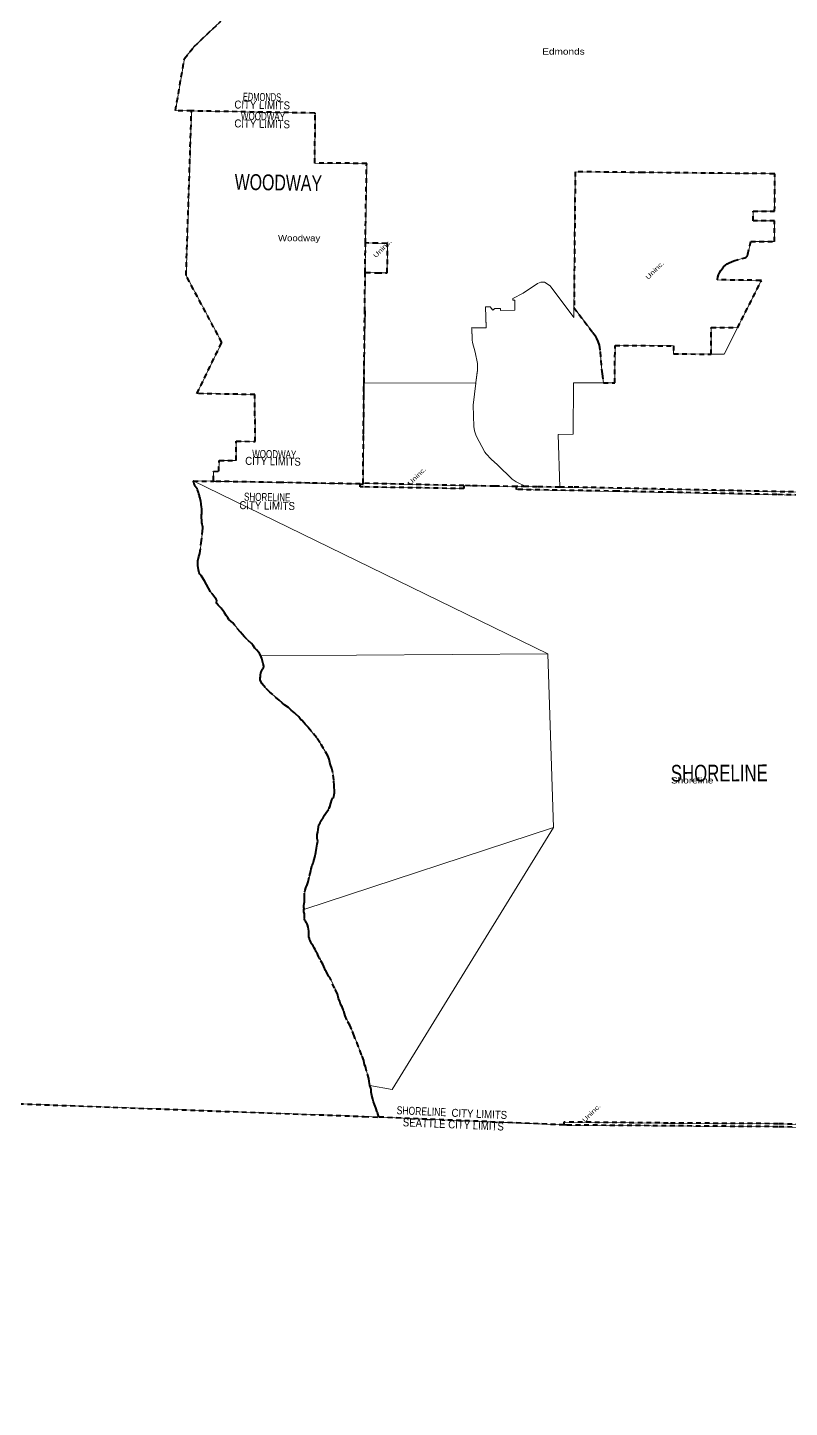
# Model space of a CAD drawing. Header units: feet. Extents: x -903180 to 1023491, y -707744 to 564635.
# Drawn here: x -349023 to -329847, y 81383 to 116093 of the extents above; entities that cross this region are included whole.
import ezdxf

# ---------------------------------------------------------------- set-up
doc = ezdxf.new("R2010")
doc.units = ezdxf.units.FT
doc.header["$LTSCALE"] = 80
doc.linetypes.add('SHORT_DASHED', pattern=[2.7, 1.5, -1.2])
doc.layers.add('13', color=7, linetype='SHORT_DASHED', lineweight=40)
doc.layers.add('58', color=7, linetype='Continuous', lineweight=13)
for name, color, linetype in [('14', 7, 'Continuous'), ('15', 7, 'Continuous'), ('36', 7, 'Continuous')]:
    doc.layers.add(name, color=color, linetype=linetype)

msp = doc.modelspace()

# ---------------------------------------------------------------- linework, layer by layer
at = {"layer": '13'}
for p, q in [((-344803.6, 104554.84), (-344808.77, 104563.32)), ((-343079.41, 100030.72), (-343081.87, 100051.24)), ((-342056.62, 94166.13), (-342055.21, 94183.59)), ((-335523.68, 88488.8), (-340185.3, 88685.6))]:
    msp.add_line(p, q, dxfattribs=at)
for points in [[(-344897.19, 113997.09), (-345301.95, 114004.21), (-345075.33, 115314.57), (-344828.23, 115619.19), (-344160.04, 116254.52)], [(-344343.24, 104679.81), (-344343.22, 104700.24), (-344342.96, 104928.2), (-344211.89, 104936.12), (-344198.66, 105205.69), (-343774.39, 105205.96), (-343771.3, 105688.52), (-343296.02, 105681.75), (-343301.83, 106861.68), (-344760.5, 106885.44), (-344136.82, 108174.1), (-345033.78, 109859.52), (-344898.2, 113966.59), (-344897.19, 113997.09)], [(-340519.38, 110675.58), (-340521.63, 110675.62), (-340488.12, 112675.61), (-341795.37, 112686.41), (-341781.17, 113922.46), (-341780.94, 113942.34), (-341808.02, 113942.81), (-344869.12, 113996.6), (-344897.19, 113997.09)], [(-340526.85, 109931.43), (-340519.58, 110655.63), (-340519.38, 110675.58)], [(-340526.85, 109931.43), (-340508.64, 109931.07), (-340228.29, 109925.49), (-339969.62, 109925.98), (-339962.6, 110643.69), (-339962.41, 110663.65), (-339983.94, 110664.2), (-340218.83, 110670.16), (-340519.38, 110675.58)], [(-340580.06, 104630.08), (-340567.68, 105862.98), (-340536.68, 108952.54), (-340526.85, 109931.43)], [(-344808.77, 104563.32), (-344809.75, 104565.02), (-344812.02, 104569.51), (-344815.3, 104576.38), (-344817.1, 104580.4), (-344823.07, 104596.93), (-344827.12, 104610.05), (-344831.16, 104624.36), (-344833.7, 104633.43), (-344836.48, 104644.19), (-344841.55, 104661.76), (-344848.96, 104680.64), (-344852.95, 104688.82), (-344343.24, 104679.81)], [(-343081.87, 100051.24), (-343084.87, 100069.29), (-343089.52, 100090.35), (-343107.84, 100157.91), (-343126.97, 100226.29), (-343141.19, 100266.77), (-343151.85, 100293.31), (-343183.01, 100346.37), (-343202.69, 100372.63), (-343264.08, 100441.92), (-343304.63, 100485.74), (-343345.18, 100547.41), (-343387.35, 100596.1), (-343504.12, 100704.83), (-343560.89, 100766.5), (-343622.52, 100834.66), (-343667.93, 100886.59), (-343857.7, 101117.04), (-343906.35, 101160.86), (-343956.63, 101204.68), (-343984.2, 101246.87), (-344021.51, 101300.43), (-344062.86, 101372.65), (-344087.19, 101400.24), (-344150.45, 101486.25), (-344184.5, 101525.2), (-344225.05, 101567.4), (-344257.49, 101604.72), (-344265.6, 101632.31), (-344262.36, 101682.62), (-344276.95, 101713.45), (-344311.01, 101758.9), (-344418.87, 101897.66), (-344472.39, 101995.03), (-344519.43, 102087.53), (-344572.95, 102180.04), (-344624.85, 102267.67), (-344658.1, 102312.31), (-344685.67, 102343.14), (-344706.76, 102373.98), (-344724.02, 102453.29), (-344737.58, 102565.48), (-344735.95, 102680.7), (-344713.25, 102784.57), (-344689.73, 102860.03), (-344650.8, 103127.81), (-344616.74, 103431.28), (-344610.94, 103491.08), (-344612.86, 103527.13), (-344613.75, 103533.72), (-344615.07, 103542.56), (-344618.02, 103557.46), (-344630.34, 103610.36), (-344635.22, 103634.51), (-344636.58, 103642.46), (-344637.71, 103650.25), (-344639.7, 103667.15), (-344640.26, 103683.41), (-344640.4, 103696.86), (-344643.41, 103769.48), (-344642.85, 103774.25), (-344643.06, 103786.08), (-344644.95, 103813.19), (-344643.97, 103838.68), (-344640.89, 103865.02), (-344636.69, 103891.07), (-344633.9, 103906.76), (-344633.62, 103916.84), (-344638.81, 103991.21), (-344643.85, 104035.76), (-344651.75, 104094.73), (-344655.32, 104119.31), (-344662.15, 104171.31), (-344677.59, 104243.39), (-344681.16, 104257.96), (-344692.6, 104299.23), (-344698.08, 104319.6), (-344704.08, 104342.72), (-344708.91, 104362.7), (-344718.58, 104397.21), (-344742.78, 104465.6), (-344756.33, 104495), (-344758.6, 104499.78), (-344762.56, 104507.27), (-344768.57, 104518), (-344770.29, 104520.36), (-344772.11, 104522.66), (-344774.12, 104525.18), (-344775.68, 104526.68), (-344781.79, 104533.91), (-344792.21, 104544.36), (-344793.9, 104545.71), (-344798.6, 104549.39), (-344801.1, 104551.86), (-344803.6, 104554.84)], [(-340653.58, 104612.73), (-341921.67, 104635.9), (-342650.18, 104649.04), (-344323.24, 104678.8), (-344343.24, 104679.6), (-344343.24, 104679.81)], [(-338039.12, 104571.72), (-338039.12, 104494.97), (-340580.56, 104537.27), (-340654.63, 104538.6), (-340653.58, 104612.73)], [(-340653.58, 104612.73), (-340580.25, 104611.39), (-340580.06, 104630.08)], [(-337271.38, 104557.98), (-337881.5, 104568.1), (-338039.12, 104571.72), (-340580.06, 104630.08)], [(-328215.75, 104377.44), (-328235.75, 104377.96), (-335296.86, 104532.87), (-335624.99, 104532.89), (-336192.6, 104541.34), (-336481.34, 104547.7), (-336680.52, 104548.17), (-336716.07, 104548.76), (-337271.38, 104557.98)], [(-320919.55, 101548.63), (-320914.19, 103410.49), (-320914.19, 104193.29), (-322145.23, 104224.7), (-323386.65, 104254.16), (-324822.52, 104297.38), (-324852.22, 104297.85), (-324852.22, 104267.9), (-324852.22, 104228.86), (-324881.25, 104230.32), (-328292.31, 104304.42), (-330165.25, 104345.31), (-332817.76, 104403.01), (-334184.45, 104430.81), (-336717.2, 104472.96), (-336716.07, 104548.76)], [(-342055.21, 94183.59), (-342054.59, 94198.78), (-342048.27, 94350.22), (-342046.79, 94364.03), (-342039.54, 94398.39), (-342020.66, 94456.9), (-342003, 94491.64), (-341993.86, 94507.49), (-341978.63, 94554.41), (-341962.8, 94607.44), (-341925.34, 94757.67), (-341895.5, 94884.44), (-341882.5, 94934.65), (-341867.45, 94993.38), (-341860.3, 95019.36), (-341854.66, 95034.04), (-341843.75, 95055.12), (-341835.09, 95073.57), (-341825.68, 95104.82), (-341794.27, 95222.47), (-341767.18, 95345.97), (-341746.86, 95449.12), (-341734.82, 95550.02), (-341721.27, 95625.32), (-341731.81, 95696.1), (-341734.82, 95744.3), (-341730.3, 95798.51), (-341719.02, 95853.48), (-341705.47, 95916.73), (-341699.45, 95976.97), (-341691.92, 96038.72), (-341660.32, 96086.91), (-341654.3, 96118.53), (-341630.22, 96144.13), (-341619.68, 96174.25), (-341608.37, 96180.99), (-341600.11, 96187.6), (-341592.12, 96199.18), (-341550.52, 96278.85), (-341518.84, 96329.29), (-341437.02, 96446.72), (-341416.36, 96491.11), (-341388.81, 96578.77), (-341361.26, 96668.63), (-341339.22, 96713.84), (-341329.85, 96718.25), (-341318.28, 96741.95), (-341305.89, 96800.67), (-341300.93, 96840.91), (-341297.63, 96879.5), (-341298.18, 96912.03), (-341303.96, 96975.71), (-341307.82, 97024.77), (-341316.64, 97169.78), (-341338.68, 97350.61), (-341362.92, 97452.06), (-341402.59, 97544.68), (-341415.82, 97604.22), (-341435.65, 97688.02), (-341464.3, 97769.62), (-341663.76, 98108.13), (-341751.92, 98236.04), (-341884.15, 98394.82), (-341963.49, 98498.47), (-342039.53, 98567.94), (-342113.08, 98662.18), (-342127.68, 98673.47), (-342143.11, 98682.62), (-342196.01, 98753.19), (-342278.22, 98830.95), (-342304, 98859.04), (-342392.16, 98925.2), (-342451.67, 98989.15), (-342550.85, 99044.28), (-342616.96, 99103.83), (-342689.69, 99172.19), (-342926.62, 99376.18), (-343043.43, 99488.65), (-343118.36, 99587.89), (-343160.24, 99660.67), (-343169.06, 99688.54), (-343168.52, 99733.39), (-343163.6, 99764.58), (-343157.58, 99805.61), (-343150.34, 99857.99), (-343144.87, 99880.42), (-343135.58, 99903.12), (-343120.27, 99935.12), (-343114.53, 99943.05), (-343107.42, 99949.34), (-343099.5, 99961.11), (-343089.11, 99978.61), (-343085.55, 99992.02), (-343079.68, 100012.94), (-343079.41, 100030.72)], [(-340185.3, 88685.6), (-340222.23, 88812.41), (-340258.16, 88921.26), (-340292.16, 89000.95), (-340316.44, 89070.92), (-340336.84, 89134.09), (-340360.14, 89229.33), (-340371.8, 89316.8), (-340377.63, 89375.11), (-340387.34, 89415.93), (-340410.65, 89480.07), (-340424.25, 89577.26), (-340437.84, 89653.06), (-340488.34, 89841.6), (-340519.43, 89958.22), (-340546.62, 89997.1), (-340562.16, 90105.95), (-340616.55, 90253.67), (-340802.07, 90728.91), (-340866.17, 90896.07), (-340906.96, 90979.65), (-340985.63, 91128.35), (-341028.37, 91237.19), (-341069.16, 91363.54), (-341102.19, 91460.72), (-341146.86, 91530.7), (-341164.35, 91596.78), (-341193.48, 91666.76), (-341225.53, 91784.35), (-341297.41, 91930.13), (-341390.65, 92147.83), (-341419.18, 92194.03), (-341445.54, 92233.25), (-341456.23, 92258.21), (-341508.97, 92345.2), (-341521.8, 92369.45), (-341563.13, 92474.27), (-341582.02, 92514.56), (-341661.12, 92646.48), (-341662.54, 92663.59), (-341681.07, 92677.85), (-341695.68, 92712.44), (-341714.21, 92770.2), (-341724.19, 92794.45), (-341738.44, 92813.7), (-341762.67, 92846.5), (-341766.94, 92872.17), (-341780.48, 92897.84), (-341806.14, 92941.34), (-341838.56, 92991.62), (-341871.65, 93036.45), (-341875.62, 93042.83), (-341880.16, 93050.91), (-341887.12, 93066.09), (-341894.03, 93087.03), (-341908.4, 93132.09), (-341924.28, 93158.79), (-341930.46, 93175.43), (-341940.51, 93217.59), (-341945.55, 93267.15), (-341946.8, 93312.5), (-341947.43, 93340.85), (-341943.66, 93360.38), (-341952.47, 93417.07), (-341961.91, 93466.21), (-341980.8, 93521.64), (-341997.8, 93560.07), (-342008.53, 93581.09), (-342026.79, 93622.12), (-342031.6, 93627.25), (-342038.65, 93631.09), (-342045.69, 93641.99), (-342053.06, 93658.98), (-342057.23, 93669.56), (-342057.55, 93685.59), (-342054.66, 93692.32), (-342051.46, 93698.09), (-342051.14, 93732.39), (-342052.27, 93765.25), (-342056.12, 93796.02), (-342070.06, 93852.61), (-342071.98, 93867.36), (-342071.66, 93879.54), (-342065.9, 93906.14), (-342063.97, 93920.57), (-342064.29, 93933.07), (-342069.26, 93956.96), (-342069.58, 93970.74), (-342067.98, 93991.26), (-342058.05, 94064.67), (-342055.65, 94080.22), (-342054.37, 94097.53), (-342054.69, 94114.52), (-342055.98, 94146.9), (-342056.62, 94166.13)], [(-354986.13, 85896.5), (-354982.62, 85916.53), (-354882.9, 86485.56), (-354686.03, 87327.45), (-354511.28, 87832.97), (-354320.44, 88272.01), (-353938.79, 88950.68), (-353775.45, 89188.13), (-340551.98, 88701.08), (-340185.3, 88685.6)], [(-319866.77, 88199.09), (-322065.95, 88274.65), (-322141.62, 88277.83), (-324813, 88367.45), (-330130.91, 88518.37), (-332896.77, 88535.33), (-335522.24, 88561.57), (-335523.68, 88488.8)], [(-319855.32, 88122.61), (-324809.4, 88297.22), (-330141.6, 88443.85), (-335447.82, 88485.6), (-335523.68, 88488.8)]]:
    msp.add_lwpolyline(points, dxfattribs=at)
msp.add_lwpolyline([(-335269.88, 109050.28), (-334798.39, 108421.46), (-334748.05, 108351.8), (-334703.64, 108274.43), (-334667.56, 108192.82), (-334640.21, 108107.9), (-334612.95, 107933.36), (-334562.3, 107379.19), (-334526.84, 107160.2), (-334241.02, 107158.24), (-334236.59, 108098.24), (-332761.62, 108088.13), (-332762.57, 107888.13), (-331813.43, 107877.67), (-331813.39, 108546.07), (-331152.22, 108544.65), (-330563.48, 109709.08), (-330551.55, 109732.73), (-330573.39, 109733.02), (-331661.42, 109747.33), (-331660.27, 109755.62), (-331648.53, 109814.32), (-331630.71, 109871.48), (-331607.02, 109926.46), (-331577.71, 109978.66), (-331543.11, 110027.51), (-331503.59, 110072.48), (-331459.58, 110113.07), (-331411.58, 110148.83), (-331360.09, 110179.39), (-331305.7, 110204.39), (-331248.99, 110223.57), (-330972.28, 110300.17), (-330972.21, 110300.2), (-330960.48, 110304.72), (-330949.29, 110310.45), (-330938.75, 110317.32), (-330929, 110325.25), (-330920.12, 110334.15), (-330912.23, 110343.94), (-330905.4, 110354.49), (-330899.71, 110365.71), (-330895.22, 110377.45), (-330891.99, 110389.6), (-330821.9, 110715.44), (-330219.61, 110713.28), (-330219.02, 111233.6), (-330758.87, 111233.6), (-330762.62, 111473.6), (-330219.02, 111473.6), (-330210.88, 112396.7), (-330210.78, 112416.68), (-330232.6, 112416.89), (-333531.83, 112447.73), (-335239.47, 112467.56)], close=True, dxfattribs=at)
at = {"layer": '58'}
msp.add_line((-340536.68, 108952.54), (-340526.85, 109931.43), dxfattribs=at)
for points in [[(-344160.04, 116254.52), (-344828.23, 115619.19), (-345075.33, 115314.57), (-345301.95, 114004.21), (-344897.19, 113997.09)], [(-344897.19, 113997.09), (-344898.2, 113966.59), (-345033.78, 109859.52), (-344136.82, 108174.1), (-344760.5, 106885.44), (-343301.83, 106861.68), (-343296.02, 105681.75), (-343771.3, 105688.52), (-343774.39, 105205.96), (-344198.66, 105205.69), (-344211.89, 104936.12), (-344342.96, 104928.2), (-344343.22, 104700.24), (-344343.24, 104679.6), (-344323.24, 104678.8), (-342650.13, 104649.04), (-341921.68, 104635.9), (-340580.23, 104611.44), (-340580.06, 104630.08), (-340536.68, 108952.54)], [(-340519.38, 110675.58), (-340521.63, 110675.62), (-340488.12, 112675.61), (-341795.37, 112686.41), (-341781.17, 113922.46), (-341780.94, 113942.34), (-341808.02, 113942.81), (-344869.12, 113996.6), (-344897.19, 113997.09)], [(-344897.19, 113997.09), (-344869.12, 113996.6), (-341808.02, 113942.81), (-341780.94, 113942.34), (-341781.17, 113922.46), (-341795.37, 112686.41), (-340488.12, 112675.61), (-340521.63, 110675.62), (-340519.38, 110675.58), (-340218.83, 110670.16), (-339983.94, 110664.2), (-339962.41, 110663.65), (-339962.6, 110643.69), (-339969.62, 109925.98), (-340228.29, 109925.49), (-340508.64, 109931.07), (-340526.85, 109931.43), (-340536.68, 108952.54), (-340516.59, 108970.34), (-340570.91, 107160.85), (-337761.04, 107148.22), (-337740.54, 107147.78), (-337738.49, 107163.84), (-337703.85, 107435.49), (-337700.01, 107465.63), (-337699.7, 107475.49), (-337697.68, 107540.18), (-337697, 107561.77), (-337698.02, 107580.18), (-337701.69, 107646.7), (-337760.72, 107928.18), (-337820.33, 108171.37), (-337832.24, 108239.92), (-337838.09, 108528.47), (-337838.43, 108545.04), (-337818.5, 108544.55), (-337505.17, 108536.84), (-337483.7, 108536.31), (-337484.19, 108556.35), (-337496.83, 109071.21), (-337375.97, 109069.9), (-337325.54, 108999.59), (-337316.39, 108986.83), (-337285.45, 109010.13), (-337265.27, 109025.33), (-337245.45, 109025.81), (-337138.94, 109028.39), (-337118.9, 109028.87), (-337118.59, 109008.87), (-337118.12, 108978.87), (-336758.21, 108987.59), (-336762.07, 109237.58), (-336812.05, 109236.37), (-336812.61, 109279.47), (-336812.61, 109279.47), (-336549.84, 109415.71), (-336549.84, 109415.71), (-336188.65, 109659.84), (-336104.41, 109687.88), (-336015.54, 109685.3), (-335869.69, 109599.05), (-335272.48, 108804.17), (-335239.47, 112467.56), (-333531.83, 112447.73), (-330232.6, 112416.89), (-330210.78, 112416.68), (-330210.88, 112396.7), (-330219.02, 111473.6), (-330762.62, 111473.6), (-330758.87, 111233.6), (-330219.02, 111233.6), (-330219.61, 110713.28), (-330821.9, 110715.44), (-330891.99, 110389.6), (-330895.22, 110377.45), (-330899.71, 110365.71), (-330905.4, 110354.49), (-330912.23, 110343.94), (-330920.12, 110334.15), (-330929, 110325.25), (-330938.75, 110317.32), (-330949.29, 110310.45), (-330960.48, 110304.72), (-330972.21, 110300.2), (-330972.28, 110300.17), (-331248.99, 110223.57), (-331305.7, 110204.39), (-331360.09, 110179.39), (-331411.58, 110148.83), (-331459.58, 110113.07), (-331503.59, 110072.48), (-331543.11, 110027.51), (-331577.71, 109978.66), (-331607.02, 109926.46), (-331630.71, 109871.48), (-331648.53, 109814.32), (-331660.27, 109755.62), (-331661.42, 109747.33)], [(-340526.85, 109931.43), (-340519.58, 110655.63), (-340519.38, 110675.58)], [(-331661.42, 109747.33), (-330573.39, 109733.02), (-330551.55, 109732.73), (-330563.48, 109709.08), (-331480.7, 107894.24), (-331490.8, 107874.22), (-332762.57, 107888.13), (-332761.62, 108088.13), (-334236.59, 108098.24), (-334241.02, 107158.24), (-335284.88, 107158.81), (-335289.86, 105865.15), (-335670.91, 105860.53), (-335624.99, 104532.89), (-328235.75, 104377.96)], [(-340185.3, 88685.6), (-340258.16, 88921.26), (-340316.44, 89070.92), (-340336.84, 89134.09), (-340360.14, 89229.33), (-340371.8, 89316.8), (-340377.63, 89375.11), (-340387.34, 89415.93), (-340410.65, 89480.07), (-340410.65, 89480.07), (-339846.42, 89382.21), (-335789.44, 95970.89), (-335931.92, 100343.04), (-344853.02, 104688.82), (-344339.4, 104679.74), (-340653.55, 104614.54), (-340654.63, 104538.6), (-338039.12, 104494.97), (-338039.12, 104570.19), (-336716.06, 104549.14), (-336717.2, 104472.96), (-328292.31, 104304.42)], [(-314131.83, 80840.72), (-314789.39, 83166.49), (-315200.23, 85548.25), (-315359.85, 87959.91), (-319463.9, 88108.82), (-324809.4, 88297.22), (-330141.6, 88443.85), (-335447.82, 88485.6), (-340551.98, 88701.08), (-353775.45, 89188.13), (-353938.79, 88950.68), (-354320.44, 88272.01), (-354511.28, 87832.97), (-354686.03, 87327.45), (-354882.9, 86485.56), (-354982.62, 85916.53), (-354986.13, 85896.5)], [(-322065.95, 88274.65), (-324813, 88367.45), (-330130.91, 88518.37), (-332896.77, 88535.33), (-335522.24, 88561.57), (-335523.68, 88488.8), (-340185.3, 88685.6)]]:
    msp.add_lwpolyline(points, dxfattribs=at)
for points in [[(-335284.88, 107158.81), (-335289.86, 105865.15), (-335670.91, 105860.53), (-335624.99, 104532.89), (-336481.34, 104547.7), (-336727.33, 104664.01), (-336825.84, 104737.17), (-337197.67, 105094.08), (-337197.67, 105094.08), (-337355.74, 105233.12), (-337480.01, 105368.48), (-337515.3, 105416.24), (-337729.11, 105825.57), (-337776.01, 105948.5), (-337790.64, 106059.63), (-337810.6, 106594.35), (-337740.54, 107147.78), (-337738.49, 107163.84), (-337700.01, 107465.63), (-337699.7, 107475.49), (-337697.68, 107540.18), (-337698.02, 107580.18), (-337701.69, 107646.7), (-337760.72, 107928.18), (-337820.33, 108171.37), (-337832.24, 108239.92), (-337838.43, 108545.04), (-337818.5, 108544.55), (-337483.7, 108536.31), (-337496.83, 109071.21), (-337375.97, 109069.9), (-337316.39, 108986.83), (-337265.27, 109025.33), (-337118.9, 109028.87), (-337118.12, 108978.87), (-336758.21, 108987.59), (-336762.07, 109237.58), (-336812.05, 109236.37), (-336812.61, 109279.47), (-336549.84, 109415.71), (-336188.65, 109659.84), (-336104.41, 109687.88), (-336015.54, 109685.3), (-335869.69, 109599.05), (-335272.48, 108804.17), (-335269.88, 109050.28), (-334798.39, 108421.46), (-334703.64, 108274.43), (-334667.56, 108192.82), (-334640.21, 108107.9), (-334612.95, 107933.36), (-334562.3, 107379.19), (-334526.84, 107160.2)], [(-331813.43, 107877.67), (-331813.39, 108546.07), (-331152.22, 108544.65), (-331490.8, 107874.22)], [(-340580.06, 104630.08), (-340567.68, 105862.86), (-340570.91, 107160.85), (-337761.04, 107148.22), (-337740.54, 107147.78), (-337810.6, 106594.35), (-337790.64, 106059.63), (-337776.01, 105948.5), (-337729.11, 105825.57), (-337515.3, 105416.24), (-337480.01, 105368.48), (-337355.74, 105233.12), (-337197.67, 105094.08), (-336825.84, 104737.17), (-336727.33, 104664.01), (-336481.34, 104547.7), (-337881.5, 104568.1)], [(-343151.85, 100293.31), (-343183.01, 100346.37), (-343202.69, 100372.63), (-343264.08, 100441.92), (-343304.63, 100485.74), (-343345.18, 100547.41), (-343387.35, 100596.1), (-343504.12, 100704.83), (-343560.89, 100766.5), (-343667.93, 100886.59), (-343857.7, 101117.04), (-343857.7, 101117.04), (-343906.35, 101160.86), (-343956.63, 101204.68), (-343984.2, 101246.87), (-344021.51, 101300.43), (-344062.86, 101372.65), (-344087.19, 101400.24), (-344150.45, 101486.25), (-344184.5, 101525.2), (-344225.05, 101567.4), (-344257.49, 101604.72), (-344265.6, 101632.31), (-344262.36, 101682.62), (-344276.95, 101713.45), (-344311.01, 101758.9), (-344418.87, 101897.66), (-344418.87, 101897.66), (-344519.43, 102087.53), (-344572.95, 102180.04), (-344624.85, 102267.67), (-344658.1, 102312.31), (-344685.67, 102343.14), (-344706.76, 102373.98), (-344724.02, 102453.29), (-344724.02, 102453.29), (-344737.58, 102565.48), (-344735.95, 102680.7), (-344713.25, 102784.57), (-344689.73, 102860.03), (-344650.8, 103127.81), (-344610.94, 103491.08), (-344612.31, 103522.41), (-344613.75, 103533.72), (-344615.07, 103542.56), (-344618.02, 103557.46), (-344630.34, 103610.36), (-344636.47, 103642.07), (-344637.07, 103646.1), (-344637.94, 103651.82), (-344638.37, 103655.14), (-344638.86, 103660.99), (-344639.98, 103669.4), (-344639.84, 103684.95), (-344643.41, 103769.48), (-344643.41, 103769.48), (-344644.95, 103813.19), (-344640.89, 103865.02), (-344636.69, 103891.07), (-344633.62, 103916.84), (-344638.81, 103991.21), (-344643.85, 104035.76), (-344651.75, 104094.73), (-344655.32, 104119.31), (-344662.15, 104171.31), (-344681.16, 104257.96), (-344698.08, 104319.6), (-344704.08, 104342.72), (-344704.09, 104342.95), (-344706.3, 104351.9), (-344708.91, 104362.7), (-344708.91, 104362.7), (-344718.22, 104396.6), (-344739.25, 104456.59), (-344747.28, 104475.53), (-344758.6, 104499.78), (-344762.56, 104507.27), (-344768.57, 104518), (-344768.57, 104518), (-344770.29, 104520.36), (-344774.12, 104525.18), (-344781.79, 104533.91), (-344792.21, 104544.36), (-344792.21, 104544.36), (-344798.6, 104549.39), (-344801.1, 104551.86), (-344803.6, 104554.84), (-344809.75, 104565.02), (-344817.1, 104580.4), (-344823.07, 104596.93), (-344831.16, 104624.36), (-344836.48, 104644.19), (-344841.55, 104661.76), (-344848.96, 104680.64), (-344853.02, 104688.82), (-335931.92, 100343.04)], [(-343151.85, 100293.31), (-335931.92, 100343.04), (-335789.44, 95970.89), (-342065.9, 93906.14), (-342063.97, 93920.57), (-342064.29, 93933.07), (-342069.58, 93970.74), (-342058.05, 94064.67), (-342048.27, 94350.22), (-342046.79, 94364.03), (-342020.66, 94456.9), (-341993.86, 94507.49), (-341962.8, 94607.44), (-341925.34, 94757.67), (-341895.5, 94884.44), (-341860.3, 95019.36), (-341835.09, 95073.57), (-341825.68, 95104.82), (-341794.27, 95222.47), (-341767.18, 95345.97), (-341746.86, 95449.12), (-341721.27, 95625.32), (-341731.81, 95696.1), (-341734.82, 95744.3), (-341730.3, 95798.51), (-341719.02, 95853.48), (-341705.47, 95916.73), (-341699.45, 95976.97), (-341691.92, 96038.72), (-341660.32, 96086.91), (-341654.3, 96118.53), (-341630.22, 96144.13), (-341619.68, 96174.25), (-341619.68, 96174.25), (-341608.37, 96180.99), (-341600.11, 96187.6), (-341592.12, 96199.18), (-341550.52, 96278.85), (-341518.84, 96329.29), (-341437.02, 96446.72), (-341416.36, 96491.11), (-341361.26, 96668.63), (-341339.22, 96713.84), (-341329.85, 96718.25), (-341318.28, 96741.95), (-341305.89, 96800.67), (-341297.63, 96879.5), (-341298.18, 96912.03), (-341307.82, 97024.77), (-341316.64, 97169.78), (-341338.68, 97350.61), (-341362.92, 97452.06), (-341402.59, 97544.68), (-341415.82, 97604.22), (-341435.65, 97688.02), (-341464.3, 97769.62), (-341663.76, 98108.13), (-341663.76, 98108.13), (-341751.92, 98236.04), (-341884.15, 98394.82), (-341963.49, 98498.47), (-342039.53, 98567.94), (-342113.08, 98662.18), (-342113.08, 98662.18), (-342127.68, 98673.47), (-342143.11, 98682.62), (-342196.01, 98753.19), (-342278.22, 98830.95), (-342278.22, 98830.95), (-342304, 98859.04), (-342392.16, 98925.2), (-342451.67, 98989.15), (-342550.85, 99044.28), (-342616.96, 99103.83), (-342689.69, 99172.19), (-342926.62, 99376.18), (-342926.62, 99376.18), (-343043.43, 99488.65), (-343118.36, 99587.89), (-343160.24, 99660.67), (-343169.06, 99688.54), (-343168.52, 99733.39), (-343163.6, 99764.58), (-343150.34, 99857.99), (-343144.87, 99880.42), (-343120.27, 99935.12), (-343114.53, 99943.05), (-343099.5, 99961.11), (-343089.11, 99978.61), (-343079.68, 100012.94), (-343079.41, 100030.72), (-343081.87, 100051.24), (-343089.52, 100090.35), (-343107.84, 100157.91), (-343126.97, 100226.29), (-343141.19, 100266.77)], [(-335789.44, 95970.89), (-339846.42, 89382.21), (-340410.65, 89480.07), (-340424.25, 89577.26), (-340437.84, 89653.06), (-340488.34, 89841.6), (-340519.43, 89958.22), (-340546.62, 89997.1), (-340562.16, 90105.95), (-340616.55, 90253.67), (-340802.07, 90728.91), (-340802.07, 90728.91), (-340866.17, 90896.07), (-340906.96, 90979.65), (-340985.63, 91128.35), (-341028.37, 91237.19), (-341102.19, 91460.72), (-341146.86, 91530.7), (-341164.35, 91596.78), (-341225.53, 91784.35), (-341390.65, 92147.83), (-341390.65, 92147.83), (-341419.18, 92194.03), (-341445.54, 92233.25), (-341456.23, 92258.21), (-341508.97, 92345.2), (-341521.8, 92369.45), (-341563.13, 92474.27), (-341563.13, 92474.27), (-341582.02, 92514.56), (-341661.12, 92646.48), (-341662.54, 92663.59), (-341681.07, 92677.85), (-341681.07, 92677.85), (-341695.68, 92712.44), (-341724.19, 92794.45), (-341762.67, 92846.5), (-341766.94, 92872.17), (-341806.14, 92941.34), (-341838.56, 92991.62), (-341875.62, 93042.83), (-341887.12, 93066.09), (-341894.03, 93087.03), (-341908.4, 93132.09), (-341924.28, 93158.79), (-341930.46, 93175.43), (-341940.51, 93217.59), (-341945.55, 93267.15), (-341947.43, 93340.85), (-341943.66, 93360.38), (-341961.91, 93466.21), (-341980.8, 93521.64), (-341997.8, 93560.07), (-342008.53, 93581.09), (-342026.79, 93622.12), (-342031.6, 93627.25), (-342038.65, 93631.09), (-342038.65, 93631.09), (-342045.69, 93641.99), (-342053.06, 93658.98), (-342057.23, 93669.56), (-342057.55, 93685.59), (-342054.66, 93692.32), (-342051.46, 93698.09), (-342051.14, 93732.39), (-342052.27, 93765.25), (-342056.12, 93796.02), (-342070.06, 93852.61), (-342070.06, 93852.61), (-342071.98, 93867.36), (-342071.66, 93879.54), (-342065.9, 93906.14)]]:
    msp.add_lwpolyline(points, close=True, dxfattribs=at)

# ---------------------------------------------------------------- texts
at = {"layer": '14', "width": 0.75}
for s, height, rotation, p in [('WOODWAY', 398.6, 358.992, (-343813.78, 112015.43)), ('SHORELINE', 420.8, 0.273, (-332830.86, 97123.87))]:
    msp.add_text(s, height=height, rotation=rotation, dxfattribs=at).set_placement(p)
at = {"layer": '15'}
for s, rotation, width, p in [('CITY LIMITS', 358.993, 0.9, (-343818.64, 114058.12)), ('EDMONDS', 358.993, 0.7, (-343605.68, 114255.33)), ('WOODWAY', 358.993, 0.75, (-343655.15, 113771.89)), ('CITY LIMITS', 358.993, 0.9, (-343819.89, 113583.39)), ('CITY LIMITS', 358.993, 0.9, (-343547.34, 105095.06)), ('WOODWAY', 358.993, 0.75, (-343371.26, 105272.19)), ('CITY LIMITS', 358.993, 0.9, (-343694.97, 103981.45)), ('SHORELINE', 358.993, 0.75, (-343575.66, 104192.68)), ('SHORELINE ', 357.583, 0.8, (-339736.57, 88758.96)), ('CITY LIMITS', 357.583, 0.9, (-338356.63, 88695.41)), ('SEATTLE CITY LIMITS', 357.543, 0.9, (-339582.91, 88454.89))]:
    msp.add_text(s, height=201.3, rotation=rotation, dxfattribs=dict(at, width=width)).set_placement(p)
at = {"layer": '36'}
for s, width, p in [('Edmonds', 1.2, (-336068.91, 115414.55)), ('Woodway', 1.15, (-342720.15, 110720.21)), ('Shoreline', 1.2, (-332828.58, 97078.32))]:
    msp.add_text(s, height=157.5, dxfattribs=dict(at, width=width)).set_placement(p)
at = {"layer": '36', "width": 1.35}
for p in [(-340257.54, 110291.45), (-333400.83, 109745.65), (-339390.02, 104563.57), (-334994.56, 88544.3)]:
    msp.add_text('Uninc.', height=113, rotation=45, dxfattribs=at).set_placement(p)

doc.saveas('drawing.dxf')
